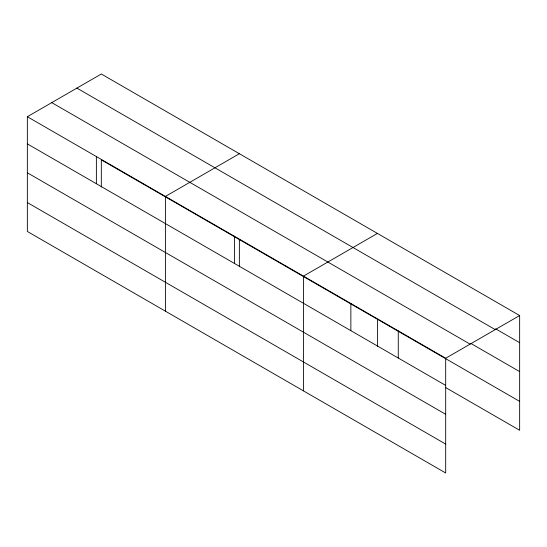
<?xml version="1.0" encoding="UTF-8"?>
<svg xmlns="http://www.w3.org/2000/svg" width="547" height="547" viewBox="0 0 547 547"><rect width="100%" height="100%" fill="white"/><g stroke="black" fill="none" stroke-linecap="round" stroke-linejoin="round"><path stroke-width="0.82" d="M445.682 414.305L445.682 358.237L27.35 116.716L27.35 231.463L445.682 472.991L445.682 414.305L27.35 172.784M445.251 387.331L519.65 430.284L519.65 315.537L101.318 74.009L27.35 116.716M239.367 153.714L165.399 196.421L165.399 311.168M377.416 233.419L303.448 276.119L303.448 390.873M445.682 358.237L519.65 315.537M495.582 328.802L519.65 342.695M76.908 88.108L495.24 329.629M470.782 343.386L519.65 371.604M51.76 102.624L470.092 344.145M519.65 401.382L101.318 159.861L101.318 187.06M27.35 143.882L445.682 385.403M27.35 202.561L445.682 444.082M398.271 330.867L398.271 358.032M377.416 319.263L377.416 346.463M350.859 303.496L350.859 330.661M239.367 239.559L239.367 266.765M234.424 236.27L234.424 263.435M96.375 156.572L96.375 183.73"/></g></svg>
